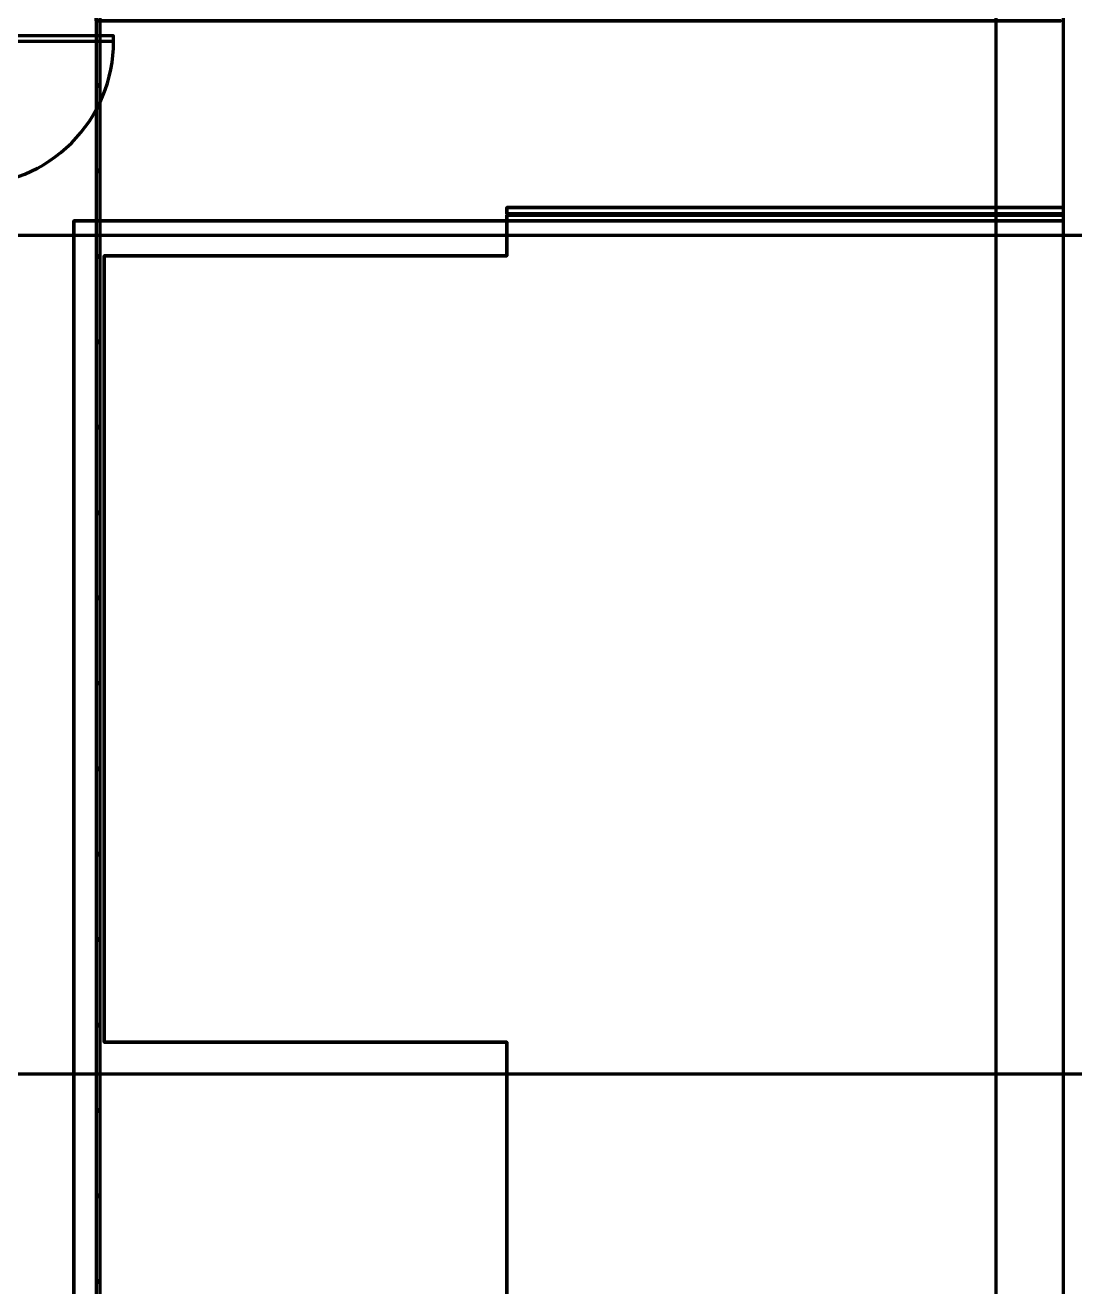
# Model space of a CAD drawing. Extents: x 0 to 1153, y 0 to 816.
# Drawn here: x 867.1 to 918, y 523.5 to 584.3 of the extents above; entities that cross this region are included whole.
import ezdxf

# ---------------------------------------------------------------- set-up
doc = ezdxf.new("R2010")
doc.units = 0
doc.header["$MEASUREMENT"] = 0
doc.layers.add('Arch', color=7, linetype='Continuous')

msp = doc.modelspace()

# ---------------------------------------------------------------- linework, layer by layer
at = {"layer": 'Arch', "color": 11, "linetype": 'Continuous', "lineweight": 211}
for p, q in [((870.68, 581.311), (870.49, 581.501)), ((870.68, 577.194), (870.49, 577.384)), ((917.988, 574.178), (110.871, 574.178)), ((870.68, 573.077), (870.49, 573.267)), ((870.68, 568.96), (870.49, 569.161)), ((870.68, 564.843), (870.49, 565.044)), ((870.68, 560.726), (870.49, 560.927)), ((870.68, 556.62), (870.49, 556.81)), ((870.68, 552.503), (870.49, 552.693)), ((870.68, 548.386), (870.49, 548.577)), ((870.68, 544.269), (870.49, 544.46)), ((870.68, 540.152), (870.49, 540.343)), ((870.68, 536.035), (870.49, 536.226)), ((917.988, 533.76), (110.871, 533.76)), ((870.68, 531.918), (870.49, 532.109)), ((870.68, 527.801), (870.49, 528.002)), ((870.68, 523.684), (870.49, 523.886))]:
    msp.add_line(p, q, dxfattribs=at)
for points in [[(913.85, 717.391), (913.85, 361.77)], [(871.336, 583.533), (864.404, 583.533), (864.404, 583.808), (864.087, 583.808), (864.087, 583.692), (863.759, 583.692), (863.759, 576.728), (864.087, 576.728), (864.087, 576.612), (864.087, 583.808), (864.404, 583.808), (864.404, 576.612), (864.087, 576.612), (864.404, 576.612)], [(917.109, 575.532), (890.281, 575.532), (917.109, 575.532)]]:
    msp.add_lwpolyline(points, dxfattribs=at)
at = {"layer": 'Arch', "color": 1, "linetype": 'Continuous', "lineweight": 211}
msp.add_lwpolyline([(917.109, 363.94), (917.109, 714.269), (113.972, 714.269), (113.972, 363.94)], close=True, dxfattribs=at)
at = {"layer": 'Arch', "color": 11, "linetype": 'Continuous', "lineweight": 211}
for points in [[(870.49, 638.588), (870.49, 383.254), (870.68, 383.254), (870.68, 638.789), (870.49, 638.789), (916.982, 638.789), (870.49, 638.789), (870.49, 584.528), (916.982, 584.528), (870.49, 584.528), (870.49, 638.789), (681.905, 638.789), (681.905, 638.588)], [(890.281, 575.151), (890.281, 573.204), (870.881, 573.204), (870.881, 535.305), (890.281, 535.305), (890.281, 433.673), (890.281, 535.305), (870.881, 535.305), (870.881, 573.204), (890.281, 573.204), (890.281, 575.151), (917.109, 575.151)], [(890.281, 575.215), (890.281, 575.532), (890.281, 575.215), (917.109, 575.215)], [(869.421, 574.887), (917.109, 574.887), (869.421, 574.887), (869.421, 435.472)]]:
    msp.add_lwpolyline(points, close=True, dxfattribs=at)
msp.add_lwpolyline([(864.404, 576.326), (864.399, 576.612, 0.414216), (871.336, 583.533), (871.336, 583.808), (864.404, 583.808), (864.404, 584.094), (864.404, 576.326), (863.759, 576.326), (864.404, 576.326), (862.923, 576.326)], format="xyb", close=True, dxfattribs=at)

doc.saveas('drawing.dxf')
